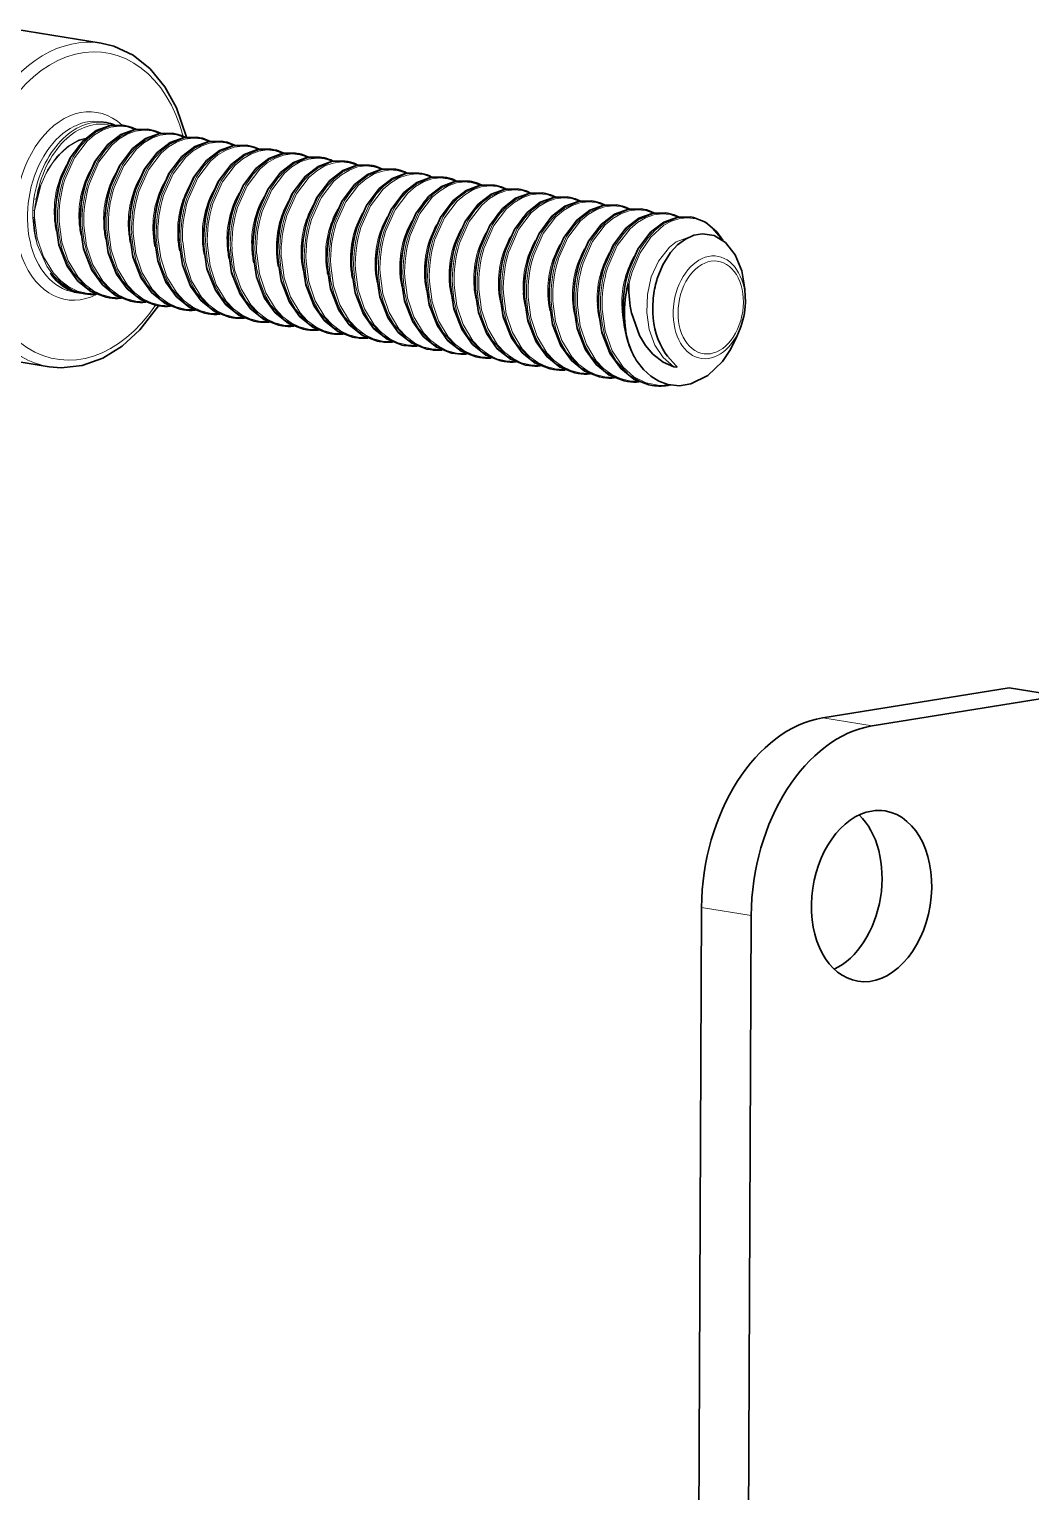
# Model space of a CAD drawing. Extents: x 386 to 1090, y 188 to 736.
# Drawn here: x 903.49 to 915.11, y 604.91 to 621.87 of the extents above; entities that cross this region are included whole.
import ezdxf

# ---------------------------------------------------------------- set-up
doc = ezdxf.new("R2010")
doc.units = 0

msp = doc.modelspace()

# ---------------------------------------------------------------- linework, layer by layer
at = {"color": 7, "lineweight": 35, "ltscale": 0.025376}
msp.add_line((904.329, 621.707), (903.327, 621.869), dxfattribs=at)
at = {"color": 7, "lineweight": 35, "ltscale": 0.00145}
for p, q in [((904.387, 620.787), (904.329, 620.796)), ((904.068, 618.812), (904.011, 618.821))]:
    msp.add_line(p, q, dxfattribs=at)
at = {"color": 7, "lineweight": 35, "ltscale": 0.000486911}
for p, q in [((904.598, 620.753), (904.578, 620.756)), ((905.457, 620.614), (905.437, 620.617)), ((905.743, 620.568), (905.724, 620.571)), ((906.029, 620.522), (906.01, 620.525)), ((906.602, 620.429), (906.583, 620.432)), ((906.888, 620.383), (906.869, 620.386)), ((907.747, 620.245), (907.728, 620.248)), ((908.033, 620.198), (908.014, 620.201)), ((908.892, 620.06), (908.873, 620.063)), ((909.465, 619.967), (909.446, 619.971)), ((910.324, 619.829), (910.304, 619.832)), ((910.61, 619.783), (910.591, 619.786)), ((904.709, 618.709), (904.689, 618.712)), ((905.281, 618.616), (905.262, 618.62)), ((906.14, 618.478), (906.121, 618.481)), ((906.426, 618.432), (906.407, 618.435)), ((907.285, 618.293), (907.266, 618.296)), ((907.572, 618.247), (907.552, 618.25)), ((908.431, 618.108), (908.411, 618.112)), ((908.717, 618.062), (908.698, 618.065)), ((909.576, 617.924), (909.557, 617.927)), ((910.148, 617.831), (910.129, 617.834)), ((910.721, 617.739), (910.702, 617.742))]:
    msp.add_line(p, q, dxfattribs=at)
at = {"color": 7, "lineweight": 35, "ltscale": 0.000410938}
for p, q in [((904.614, 620.75), (904.598, 620.753)), ((904.9, 620.703), (904.884, 620.706)), ((905.186, 620.657), (905.17, 620.66)), ((905.473, 620.611), (905.457, 620.614)), ((906.618, 620.426), (906.602, 620.429)), ((906.904, 620.38), (906.888, 620.383)), ((907.477, 620.288), (907.461, 620.291)), ((907.763, 620.242), (907.747, 620.245)), ((908.049, 620.195), (908.033, 620.198)), ((908.622, 620.103), (908.606, 620.106)), ((908.908, 620.057), (908.892, 620.06)), ((909.195, 620.011), (909.178, 620.014)), ((909.767, 619.918), (909.751, 619.921)), ((910.054, 619.872), (910.037, 619.875)), ((910.34, 619.826), (910.324, 619.829)), ((910.912, 619.734), (910.896, 619.737)), ((911.199, 619.688), (911.183, 619.69))]:
    msp.add_line(p, q, dxfattribs=at)
at = {"color": 7, "lineweight": 35, "ltscale": 0.000485405}
for p, q in [((904.884, 620.706), (904.865, 620.709)), ((907.461, 620.291), (907.441, 620.294)), ((908.606, 620.106), (908.587, 620.109)), ((909.751, 619.921), (909.732, 619.924)), ((910.037, 619.875), (910.018, 619.878)), ((910.896, 619.737), (910.877, 619.74)), ((904.422, 618.755), (904.403, 618.758)), ((905.568, 618.57), (905.548, 618.573)), ((906.713, 618.385), (906.694, 618.389)), ((908.144, 618.155), (908.125, 618.158)), ((909.289, 617.97), (909.27, 617.973)), ((910.435, 617.785), (910.415, 617.788))]:
    msp.add_line(p, q, dxfattribs=at)
at = {"color": 7, "lineweight": 35, "ltscale": 0.000485162}
for p, q in [((905.17, 620.66), (905.151, 620.663)), ((906.315, 620.475), (906.296, 620.479)), ((911.183, 619.69), (911.163, 619.693)), ((906.999, 618.339), (906.98, 618.342)), ((907.858, 618.201), (907.839, 618.204))]:
    msp.add_line(p, q, dxfattribs=at)
at = {"color": 7, "lineweight": 35, "ltscale": 0.000411212}
for p, q in [((905.759, 620.565), (905.743, 620.568)), ((906.332, 620.472), (906.315, 620.475))]:
    msp.add_line(p, q, dxfattribs=at)
at = {"color": 7, "lineweight": 35, "ltscale": 0.000409436}
for p, q in [((906.045, 620.519), (906.029, 620.522)), ((907.19, 620.334), (907.174, 620.337)), ((909.481, 619.965), (909.465, 619.967)), ((910.626, 619.78), (910.61, 619.783))]:
    msp.add_line(p, q, dxfattribs=at)
at = {"color": 7, "lineweight": 35, "ltscale": 0.000486669}
for p, q in [((907.174, 620.337), (907.155, 620.34)), ((908.32, 620.152), (908.3, 620.155)), ((909.178, 620.014), (909.159, 620.017)), ((904.136, 618.801), (904.117, 618.804)), ((904.995, 618.663), (904.976, 618.666)), ((905.854, 618.524), (905.835, 618.527)), ((909.003, 618.016), (908.984, 618.019)), ((909.862, 617.878), (909.843, 617.881))]:
    msp.add_line(p, q, dxfattribs=at)
at = {"color": 7, "lineweight": 35, "ltscale": 0.000409712}
msp.add_line((908.336, 620.149), (908.32, 620.152), dxfattribs=at)
at = {"color": 7, "lineweight": 13, "ltscale": 0.000705692}
msp.add_line((903.574, 619.898), (903.546, 619.903), dxfattribs=at)
at = {"color": 7, "lineweight": 13, "ltscale": 0.002024}
msp.add_line((903.536, 619.685), (903.534, 619.766), dxfattribs=at)
at = {"color": 7, "lineweight": 13, "ltscale": 0.000485424}
msp.add_line((903.554, 619.765), (903.534, 619.766), dxfattribs=at)
at = {"color": 7, "lineweight": 13, "ltscale": 0.000346378}
msp.add_line((903.549, 619.685), (903.536, 619.685), dxfattribs=at)
at = {"color": 7, "lineweight": 13, "ltscale": 0.002004}
msp.add_line((903.554, 619.765), (903.555, 619.685), dxfattribs=at)
at = {"color": 7, "lineweight": 35, "ltscale": 0.000499699}
msp.add_line((910.779, 618.979), (910.773, 618.96), dxfattribs=at)
at = {"color": 7, "lineweight": 35, "ltscale": 0.000577472}
msp.add_line((904.091, 618.809), (904.068, 618.812), dxfattribs=at)
at = {"color": 7, "lineweight": 35, "ltscale": 0.00229}
msp.add_line((911.799, 618.767), (911.794, 618.859), dxfattribs=at)
at = {"color": 7, "lineweight": 35, "ltscale": 0.000491193}
for p, q in [((904.384, 618.761), (904.403, 618.758)), ((909.251, 617.976), (909.27, 617.973))]:
    msp.add_line(p, q, dxfattribs=at)
at = {"color": 7, "lineweight": 35, "ltscale": 0.000489959}
for p, q in [((904.67, 618.715), (904.689, 618.712)), ((904.956, 618.669), (904.976, 618.666)), ((905.243, 618.623), (905.262, 618.62)), ((906.102, 618.484), (906.121, 618.481)), ((907.247, 618.3), (907.266, 618.296)), ((907.533, 618.254), (907.552, 618.25)), ((908.678, 618.069), (908.698, 618.065)), ((909.537, 617.93), (909.557, 617.927)), ((910.11, 617.838), (910.129, 617.834)), ((910.682, 617.746), (910.702, 617.742))]:
    msp.add_line(p, q, dxfattribs=at)
at = {"color": 7, "lineweight": 35, "ltscale": 0.000491461}
for p, q in [((905.529, 618.577), (905.548, 618.573)), ((906.674, 618.392), (906.694, 618.389)), ((906.961, 618.346), (906.98, 618.342)), ((908.106, 618.161), (908.125, 618.158)), ((908.965, 618.023), (908.984, 618.019)), ((910.396, 617.792), (910.415, 617.788))]:
    msp.add_line(p, q, dxfattribs=at)
at = {"color": 7, "lineweight": 35, "ltscale": 0.000490232}
for p, q in [((905.815, 618.531), (905.835, 618.527)), ((909.824, 617.884), (909.843, 617.881))]:
    msp.add_line(p, q, dxfattribs=at)
at = {"color": 7, "lineweight": 35, "ltscale": 0.000489691}
for p, q in [((906.388, 618.438), (906.407, 618.435)), ((908.392, 618.115), (908.411, 618.112))]:
    msp.add_line(p, q, dxfattribs=at)
at = {"color": 7, "lineweight": 35, "ltscale": 0.002495}
msp.add_line((911.74, 618.398), (911.702, 618.306), dxfattribs=at)
at = {"color": 7, "lineweight": 35, "ltscale": 0.025374}
msp.add_line((903.724, 617.956), (902.722, 618.117), dxfattribs=at)
at = {"color": 7, "lineweight": 35, "ltscale": 0.000491733}
msp.add_line((907.819, 618.207), (907.839, 618.204), dxfattribs=at)
at = {"color": 7, "lineweight": 35, "ltscale": 0.054817}
for p, q in [((914.862, 614.233), (912.698, 613.885)), ((915.439, 614.141), (913.274, 613.792))]:
    msp.add_line(p, q, dxfattribs=at)
at = {"color": 7, "lineweight": 35, "ltscale": 0.014592}
msp.add_line((914.862, 614.233), (915.439, 614.141), dxfattribs=at)
at = {"color": 7, "lineweight": 13, "ltscale": 0.014592}
for p, q in [((912.698, 613.885), (913.274, 613.792)), ((911.292, 611.687), (911.869, 611.594))]:
    msp.add_line(p, q, dxfattribs=at)
at = {"color": 7, "lineweight": 35}
for p, q in [((911.169, 583.065), (911.292, 611.687)), ((911.745, 582.972), (911.869, 611.594))]:
    msp.add_line(p, q, dxfattribs=at)
for points in [[(905.316, 620.619), (905.201, 620.957), (905.065, 621.203), (904.896, 621.409), (904.697, 621.567), (904.475, 621.672), (904.329, 621.707)], [(903.861, 620.132), (903.969, 620.38), (904.118, 620.577), (904.269, 620.694), (904.432, 620.754), (904.578, 620.756)], [(904.147, 620.086), (904.255, 620.334), (904.404, 620.531), (904.555, 620.648), (904.718, 620.708), (904.865, 620.709)], [(904.433, 620.04), (904.541, 620.287), (904.69, 620.485), (904.841, 620.602), (905.004, 620.662), (905.151, 620.663)], [(904.719, 619.994), (904.827, 620.241), (904.976, 620.439), (905.128, 620.555), (905.291, 620.615), (905.437, 620.617)], [(905.006, 619.947), (905.114, 620.195), (905.263, 620.392), (905.414, 620.509), (905.577, 620.569), (905.724, 620.571)], [(905.292, 619.901), (905.4, 620.149), (905.549, 620.346), (905.7, 620.463), (905.863, 620.523), (906.01, 620.525)], [(905.578, 619.855), (905.686, 620.103), (905.835, 620.3), (905.987, 620.417), (906.15, 620.477), (906.296, 620.479)], [(905.865, 619.809), (905.973, 620.057), (906.122, 620.254), (906.273, 620.371), (906.436, 620.431), (906.583, 620.432)], [(906.151, 619.763), (906.259, 620.01), (906.408, 620.208), (906.559, 620.324), (906.722, 620.385), (906.869, 620.386)], [(906.437, 619.716), (906.545, 619.964), (906.694, 620.162), (906.845, 620.278), (907.009, 620.338), (907.155, 620.34)], [(906.724, 619.67), (906.831, 619.918), (906.981, 620.115), (907.132, 620.232), (907.295, 620.292), (907.441, 620.294)], [(907.01, 619.624), (907.118, 619.872), (907.267, 620.069), (907.418, 620.186), (907.581, 620.246), (907.728, 620.248)], [(907.296, 619.578), (907.404, 619.826), (907.553, 620.023), (907.704, 620.14), (907.867, 620.2), (908.014, 620.201)], [(907.582, 619.532), (907.69, 619.779), (907.839, 619.977), (907.991, 620.094), (908.154, 620.154), (908.3, 620.155)], [(907.869, 619.486), (907.977, 619.733), (908.126, 619.931), (908.277, 620.047), (908.44, 620.107), (908.587, 620.109)], [(908.155, 619.439), (908.263, 619.687), (908.412, 619.885), (908.563, 620.001), (908.726, 620.061), (908.873, 620.063)], [(908.441, 619.393), (908.549, 619.641), (908.698, 619.838), (908.85, 619.955), (909.013, 620.015), (909.159, 620.017)], [(908.728, 619.347), (908.836, 619.595), (908.985, 619.792), (909.136, 619.909), (909.299, 619.969), (909.446, 619.971)], [(909.014, 619.301), (909.122, 619.549), (909.271, 619.746), (909.422, 619.863), (909.585, 619.923), (909.732, 619.924)], [(909.3, 619.255), (909.408, 619.502), (909.557, 619.7), (909.708, 619.817), (909.872, 619.877), (910.018, 619.878)], [(909.587, 619.208), (909.695, 619.456), (909.844, 619.654), (909.995, 619.77), (910.158, 619.83), (910.304, 619.832)], [(903.797, 619.645), (903.837, 619.368), (903.934, 619.121), (904.056, 618.95), (904.209, 618.828), (904.384, 618.761)], [(909.873, 619.162), (909.981, 619.41), (910.13, 619.607), (910.281, 619.724), (910.444, 619.784), (910.591, 619.786)], [(910.159, 619.116), (910.267, 619.364), (910.416, 619.561), (910.567, 619.678), (910.73, 619.738), (910.877, 619.74)], [(910.445, 619.07), (910.553, 619.318), (910.702, 619.515), (910.854, 619.632), (911.017, 619.692), (911.163, 619.693)], [(911.199, 619.688), (911.338, 619.633), (911.47, 619.519), (911.539, 619.423)], [(904.083, 619.599), (904.124, 619.322), (904.22, 619.075), (904.343, 618.904), (904.495, 618.782), (904.67, 618.715)], [(904.369, 619.553), (904.41, 619.275), (904.507, 619.029), (904.629, 618.858), (904.782, 618.735), (904.956, 618.669)], [(904.655, 619.507), (904.696, 619.229), (904.793, 618.983), (904.915, 618.812), (905.068, 618.689), (905.243, 618.623)], [(904.942, 619.461), (904.983, 619.183), (905.079, 618.937), (905.202, 618.766), (905.354, 618.643), (905.529, 618.577)], [(911.794, 618.859), (911.76, 619.066), (911.683, 619.255), (911.572, 619.395), (911.439, 619.476), (911.305, 619.498), (911.203, 619.481), (911.106, 619.437), (911.013, 619.368), (910.931, 619.279), (910.843, 619.139), (910.779, 618.979)], [(905.228, 619.414), (905.269, 619.137), (905.365, 618.891), (905.488, 618.72), (905.641, 618.597), (905.815, 618.531)], [(905.514, 619.368), (905.555, 619.091), (905.652, 618.844), (905.774, 618.673), (905.927, 618.551), (906.102, 618.484)], [(905.801, 619.322), (905.841, 619.044), (905.938, 618.798), (906.06, 618.627), (906.213, 618.505), (906.388, 618.438)], [(906.087, 619.276), (906.128, 618.998), (906.224, 618.752), (906.347, 618.581), (906.499, 618.458), (906.674, 618.392)], [(906.373, 619.23), (906.414, 618.952), (906.511, 618.706), (906.633, 618.535), (906.786, 618.412), (906.961, 618.346)], [(906.66, 619.184), (906.7, 618.906), (906.797, 618.66), (906.919, 618.489), (907.072, 618.366), (907.247, 618.3)], [(906.946, 619.137), (906.987, 618.86), (907.083, 618.613), (907.206, 618.443), (907.358, 618.32), (907.533, 618.254)], [(907.232, 619.091), (907.273, 618.814), (907.37, 618.567), (907.492, 618.396), (907.645, 618.274), (907.819, 618.207)], [(907.518, 619.045), (907.559, 618.767), (907.656, 618.521), (907.778, 618.35), (907.931, 618.228), (908.106, 618.161)], [(907.805, 618.999), (907.846, 618.721), (907.942, 618.475), (908.065, 618.304), (908.217, 618.181), (908.392, 618.115)], [(908.091, 618.953), (908.132, 618.675), (908.228, 618.429), (908.351, 618.258), (908.504, 618.135), (908.678, 618.069)], [(908.377, 618.906), (908.418, 618.629), (908.515, 618.383), (908.637, 618.212), (908.79, 618.089), (908.965, 618.023)], [(908.664, 618.86), (908.705, 618.583), (908.801, 618.336), (908.923, 618.165), (909.076, 618.043), (909.251, 617.976)], [(908.95, 618.814), (908.991, 618.536), (909.087, 618.29), (909.21, 618.119), (909.362, 617.997), (909.537, 617.93)], [(910.449, 618.898), (910.448, 618.913), (910.446, 618.914), (910.438, 618.898), (910.414, 618.788)], [(904.993, 618.663), (904.777, 618.382), (904.57, 618.194), (904.346, 618.056), (904.108, 617.971), (903.865, 617.944), (903.724, 617.956)], [(909.236, 618.768), (909.277, 618.49), (909.374, 618.244), (909.496, 618.073), (909.649, 617.95), (909.824, 617.884)], [(909.523, 618.722), (909.563, 618.444), (909.66, 618.198), (909.782, 618.027), (909.935, 617.904), (910.11, 617.838)], [(909.809, 618.676), (909.85, 618.398), (909.946, 618.152), (910.069, 617.981), (910.221, 617.858), (910.396, 617.792)], [(910.095, 618.629), (910.136, 618.352), (910.233, 618.105), (910.355, 617.935), (910.508, 617.812), (910.682, 617.746)], [(910.481, 618.579), (910.574, 618.318), (910.644, 618.202), (910.729, 618.103), (910.847, 618.01), (910.973, 617.954)], [(910.546, 618.017), (910.619, 617.924), (910.703, 617.846), (910.798, 617.787), (910.9, 617.75), (911.035, 617.735), (911.169, 617.757), (911.364, 617.853), (911.536, 618.017), (911.63, 618.155), (911.702, 618.306)], [(910.973, 617.954), (911.005, 617.95), (911.007, 617.956), (911.006, 617.958), (910.994, 617.972), (910.896, 618.077), (910.87, 618.112)]]:
    msp.add_lwpolyline(points, dxfattribs=at)
at = {"color": 7, "lineweight": 13}
for points in [[(904.578, 620.756), (904.41, 620.749), (904.245, 620.677), (904.152, 620.605), (904.068, 620.516), (903.982, 620.393), (903.867, 620.133)], [(904.598, 620.753), (904.429, 620.745), (904.264, 620.674), (904.171, 620.602), (904.087, 620.513), (904.001, 620.39), (903.887, 620.13)], [(904.717, 620.708), (904.629, 620.737), (904.538, 620.746), (904.44, 620.733), (904.344, 620.699), (904.251, 620.644), (904.164, 620.57), (904.016, 620.377), (903.905, 620.126)], [(904.865, 620.709), (904.696, 620.702), (904.531, 620.631), (904.439, 620.559), (904.354, 620.47), (904.268, 620.346), (904.154, 620.087)], [(904.884, 620.706), (904.715, 620.699), (904.55, 620.627), (904.458, 620.556), (904.374, 620.467), (904.288, 620.343), (904.173, 620.084)], [(905.003, 620.661), (904.915, 620.691), (904.824, 620.7), (904.727, 620.687), (904.63, 620.653), (904.537, 620.598), (904.45, 620.524), (904.302, 620.331), (904.192, 620.079)], [(905.151, 620.663), (904.982, 620.656), (904.817, 620.584), (904.725, 620.513), (904.641, 620.424), (904.555, 620.3), (904.44, 620.041)], [(905.17, 620.66), (905.001, 620.653), (904.837, 620.581), (904.744, 620.51), (904.66, 620.421), (904.574, 620.297), (904.459, 620.038)], [(905.289, 620.615), (905.202, 620.644), (905.11, 620.653), (905.013, 620.641), (904.917, 620.607), (904.824, 620.552), (904.737, 620.478), (904.589, 620.285), (904.478, 620.033)], [(904.143, 620.601), (904.046, 620.568), (903.952, 620.513), (903.854, 620.428), (903.766, 620.323), (903.69, 620.199), (903.629, 620.063), (903.554, 619.765)], [(904.15, 620.608), (904.072, 620.585), (903.939, 620.509), (903.814, 620.391), (903.704, 620.235), (903.618, 620.046), (903.574, 619.898)], [(905.437, 620.617), (905.268, 620.61), (905.104, 620.538), (905.011, 620.467), (904.927, 620.377), (904.841, 620.254), (904.726, 619.995)], [(905.457, 620.614), (905.288, 620.607), (905.123, 620.535), (905.03, 620.464), (904.946, 620.374), (904.86, 620.251), (904.745, 619.992)], [(905.575, 620.569), (905.488, 620.598), (905.396, 620.607), (905.299, 620.595), (905.203, 620.561), (905.11, 620.505), (905.023, 620.432), (904.875, 620.239), (904.764, 619.987)], [(905.724, 620.571), (905.555, 620.564), (905.39, 620.492), (905.297, 620.421), (905.213, 620.331), (905.127, 620.208), (905.013, 619.949)], [(905.743, 620.568), (905.574, 620.561), (905.409, 620.489), (905.317, 620.417), (905.232, 620.328), (905.147, 620.205), (905.032, 619.946)], [(905.862, 620.523), (905.774, 620.552), (905.683, 620.561), (905.585, 620.549), (905.489, 620.514), (905.396, 620.459), (905.309, 620.385), (905.161, 620.192), (905.051, 619.941)], [(906.01, 620.525), (905.841, 620.518), (905.676, 620.446), (905.584, 620.374), (905.5, 620.285), (905.414, 620.162), (905.299, 619.903)], [(906.029, 620.522), (905.86, 620.515), (905.695, 620.443), (905.603, 620.371), (905.519, 620.282), (905.433, 620.159), (905.318, 619.899)], [(906.148, 620.477), (906.06, 620.506), (905.969, 620.515), (905.872, 620.502), (905.776, 620.468), (905.682, 620.413), (905.596, 620.339), (905.448, 620.146), (905.337, 619.895)], [(906.296, 620.479), (906.127, 620.471), (905.963, 620.4), (905.87, 620.328), (905.786, 620.239), (905.7, 620.116), (905.585, 619.856)], [(906.315, 620.475), (906.147, 620.468), (905.982, 620.397), (905.889, 620.325), (905.805, 620.236), (905.719, 620.112), (905.604, 619.853)], [(906.434, 620.43), (906.347, 620.46), (906.255, 620.469), (906.158, 620.456), (906.062, 620.422), (905.969, 620.367), (905.882, 620.293), (905.734, 620.1), (905.623, 619.849)], [(906.583, 620.432), (906.414, 620.425), (906.249, 620.354), (906.156, 620.282), (906.072, 620.193), (905.986, 620.069), (905.872, 619.81)], [(906.602, 620.429), (906.433, 620.422), (906.268, 620.35), (906.176, 620.279), (906.091, 620.19), (906.005, 620.066), (905.891, 619.807)], [(906.721, 620.384), (906.633, 620.414), (906.542, 620.423), (906.444, 620.41), (906.348, 620.376), (906.255, 620.321), (906.168, 620.247), (906.02, 620.054), (905.91, 619.802)], [(906.869, 620.386), (906.7, 620.379), (906.535, 620.307), (906.443, 620.236), (906.358, 620.147), (906.273, 620.023), (906.158, 619.764)], [(906.888, 620.383), (906.719, 620.376), (906.554, 620.304), (906.462, 620.233), (906.378, 620.143), (906.292, 620.02), (906.177, 619.761)], [(907.007, 620.338), (906.919, 620.367), (906.828, 620.376), (906.731, 620.364), (906.635, 620.33), (906.541, 620.274), (906.454, 620.201), (906.307, 620.008), (906.196, 619.756)], [(907.155, 620.34), (906.986, 620.333), (906.821, 620.261), (906.729, 620.19), (906.645, 620.1), (906.559, 619.977), (906.444, 619.718)], [(907.174, 620.337), (907.005, 620.33), (906.841, 620.258), (906.748, 620.187), (906.664, 620.097), (906.578, 619.974), (906.463, 619.715)], [(907.293, 620.292), (907.206, 620.321), (907.114, 620.33), (907.017, 620.318), (906.921, 620.284), (906.828, 620.228), (906.741, 620.154), (906.593, 619.961), (906.482, 619.71)], [(907.441, 620.294), (907.273, 620.287), (907.108, 620.215), (907.015, 620.143), (906.931, 620.054), (906.845, 619.931), (906.73, 619.672)], [(907.461, 620.291), (907.292, 620.284), (907.127, 620.212), (907.034, 620.14), (906.95, 620.051), (906.864, 619.928), (906.75, 619.669)], [(907.58, 620.246), (907.492, 620.275), (907.401, 620.284), (907.303, 620.272), (907.207, 620.237), (907.114, 620.182), (907.027, 620.108), (906.879, 619.915), (906.768, 619.664)], [(907.728, 620.248), (907.559, 620.241), (907.394, 620.169), (907.302, 620.097), (907.217, 620.008), (907.131, 619.885), (907.017, 619.625)], [(907.747, 620.245), (907.578, 620.238), (907.413, 620.166), (907.321, 620.094), (907.237, 620.005), (907.151, 619.882), (907.036, 619.622)], [(907.866, 620.2), (907.778, 620.229), (907.687, 620.238), (907.59, 620.225), (907.494, 620.191), (907.4, 620.136), (907.313, 620.062), (907.165, 619.869), (907.055, 619.618)], [(908.014, 620.201), (907.845, 620.194), (907.68, 620.123), (907.588, 620.051), (907.504, 619.962), (907.418, 619.839), (907.303, 619.579)], [(908.033, 620.198), (907.864, 620.191), (907.7, 620.12), (907.607, 620.048), (907.523, 619.959), (907.437, 619.835), (907.322, 619.576)], [(908.152, 620.153), (908.065, 620.183), (907.973, 620.192), (907.876, 620.179), (907.78, 620.145), (907.687, 620.09), (907.6, 620.016), (907.452, 619.823), (907.341, 619.572)], [(908.3, 620.155), (908.131, 620.148), (907.967, 620.076), (907.874, 620.005), (907.79, 619.916), (907.704, 619.792), (907.589, 619.533)], [(908.32, 620.152), (908.151, 620.145), (907.986, 620.073), (907.893, 620.002), (907.809, 619.913), (907.723, 619.789), (907.609, 619.53)], [(908.438, 620.107), (908.351, 620.136), (908.26, 620.146), (908.162, 620.133), (908.066, 620.099), (907.973, 620.044), (907.886, 619.97), (907.738, 619.777), (907.627, 619.525)], [(908.587, 620.109), (908.418, 620.102), (908.253, 620.03), (908.16, 619.959), (908.076, 619.87), (907.99, 619.746), (907.876, 619.487)], [(908.606, 620.106), (908.437, 620.099), (908.272, 620.027), (908.18, 619.956), (908.095, 619.866), (908.01, 619.743), (907.895, 619.484)], [(908.725, 620.061), (908.637, 620.09), (908.546, 620.099), (908.448, 620.087), (908.352, 620.053), (908.259, 619.997), (908.172, 619.924), (908.024, 619.731), (907.914, 619.479)], [(908.873, 620.063), (908.704, 620.056), (908.539, 619.984), (908.447, 619.913), (908.363, 619.823), (908.277, 619.7), (908.162, 619.441)], [(908.892, 620.06), (908.723, 620.053), (908.558, 619.981), (908.466, 619.91), (908.382, 619.82), (908.296, 619.697), (908.181, 619.438)], [(909.011, 620.015), (908.924, 620.044), (908.832, 620.053), (908.735, 620.041), (908.639, 620.006), (908.545, 619.951), (908.459, 619.877), (908.311, 619.684), (908.2, 619.433)], [(909.159, 620.017), (908.99, 620.01), (908.826, 619.938), (908.733, 619.866), (908.649, 619.777), (908.563, 619.654), (908.448, 619.395)], [(909.178, 620.014), (909.01, 620.007), (908.845, 619.935), (908.752, 619.863), (908.668, 619.774), (908.582, 619.651), (908.467, 619.391)], [(909.297, 619.969), (909.21, 619.998), (909.118, 620.007), (909.021, 619.995), (908.925, 619.96), (908.832, 619.905), (908.745, 619.831), (908.597, 619.638), (908.486, 619.387)], [(909.446, 619.971), (909.277, 619.964), (909.112, 619.892), (909.019, 619.82), (908.935, 619.731), (908.849, 619.608), (908.734, 619.348)], [(909.465, 619.967), (909.296, 619.96), (909.131, 619.889), (909.039, 619.817), (908.954, 619.728), (908.868, 619.604), (908.754, 619.345)], [(909.584, 619.922), (909.496, 619.952), (909.405, 619.961), (909.307, 619.948), (909.211, 619.914), (909.118, 619.859), (909.031, 619.785), (908.883, 619.592), (908.773, 619.341)], [(909.732, 619.924), (909.563, 619.917), (909.398, 619.846), (909.306, 619.774), (909.221, 619.685), (909.136, 619.561), (909.021, 619.302)], [(909.751, 619.921), (909.582, 619.914), (909.417, 619.842), (909.325, 619.771), (909.241, 619.682), (909.155, 619.558), (909.04, 619.299)], [(909.87, 619.876), (909.782, 619.906), (909.691, 619.915), (909.594, 619.902), (909.498, 619.868), (909.404, 619.813), (909.317, 619.739), (909.17, 619.546), (909.059, 619.294)], [(910.018, 619.878), (909.849, 619.871), (909.684, 619.799), (909.592, 619.728), (909.508, 619.639), (909.422, 619.515), (909.307, 619.256)], [(910.037, 619.875), (909.869, 619.868), (909.704, 619.796), (909.611, 619.725), (909.527, 619.635), (909.441, 619.512), (909.326, 619.253)], [(910.156, 619.83), (910.069, 619.859), (909.977, 619.868), (909.88, 619.856), (909.784, 619.822), (909.691, 619.766), (909.604, 619.693), (909.456, 619.5), (909.345, 619.248)], [(910.304, 619.832), (910.136, 619.825), (909.971, 619.753), (909.878, 619.682), (909.794, 619.592), (909.708, 619.469), (909.593, 619.21)], [(910.324, 619.829), (910.155, 619.822), (909.99, 619.75), (909.897, 619.679), (909.813, 619.589), (909.727, 619.466), (909.613, 619.207)], [(910.443, 619.784), (910.355, 619.813), (910.264, 619.822), (910.166, 619.81), (910.07, 619.776), (909.977, 619.72), (909.89, 619.646), (909.742, 619.453), (909.631, 619.202)], [(903.555, 619.685), (903.586, 619.448), (903.659, 619.229), (903.773, 619.042), (903.858, 618.952), (903.954, 618.881), (904.052, 618.834), (904.156, 618.808), (904.258, 618.803)], [(903.803, 619.644), (903.837, 619.391), (903.919, 619.159), (904.046, 618.965), (904.202, 618.833), (904.384, 618.761)], [(903.822, 619.639), (903.839, 619.473), (903.876, 619.313), (903.931, 619.17), (904.005, 619.04), (904.152, 618.878), (904.332, 618.778), (904.422, 618.755)], [(903.841, 619.639), (903.872, 619.402), (903.946, 619.183), (904.06, 618.995), (904.144, 618.906), (904.24, 618.835), (904.338, 618.788), (904.442, 618.762), (904.544, 618.756)], [(910.591, 619.786), (910.422, 619.779), (910.257, 619.707), (910.165, 619.636), (910.08, 619.546), (909.994, 619.423), (909.88, 619.164)], [(910.61, 619.783), (910.441, 619.776), (910.276, 619.704), (910.184, 619.632), (910.1, 619.543), (910.014, 619.42), (909.899, 619.161)], [(910.729, 619.738), (910.641, 619.767), (910.55, 619.776), (910.453, 619.764), (910.357, 619.729), (910.263, 619.674), (910.176, 619.6), (910.028, 619.407), (909.918, 619.156)], [(910.877, 619.74), (910.708, 619.733), (910.543, 619.661), (910.451, 619.589), (910.367, 619.5), (910.281, 619.377), (910.166, 619.118)], [(910.896, 619.737), (910.727, 619.73), (910.563, 619.658), (910.47, 619.586), (910.386, 619.497), (910.3, 619.374), (910.185, 619.114)], [(911.015, 619.692), (910.928, 619.721), (910.836, 619.73), (910.739, 619.717), (910.643, 619.683), (910.55, 619.628), (910.463, 619.554), (910.315, 619.361), (910.204, 619.11)], [(911.163, 619.693), (910.995, 619.686), (910.83, 619.615), (910.737, 619.543), (910.653, 619.454), (910.567, 619.331), (910.452, 619.071)], [(911.183, 619.69), (911.014, 619.683), (910.849, 619.612), (910.756, 619.54), (910.672, 619.451), (910.586, 619.327), (910.471, 619.068)], [(911.535, 619.425), (911.398, 619.585), (911.316, 619.639), (911.226, 619.672), (911.133, 619.684), (911.039, 619.674), (910.946, 619.645), (910.856, 619.596), (910.704, 619.46), (910.58, 619.278), (910.49, 619.064)], [(904.089, 619.598), (904.123, 619.345), (904.205, 619.113), (904.332, 618.919), (904.488, 618.787), (904.67, 618.715)], [(904.108, 619.592), (904.125, 619.427), (904.163, 619.267), (904.218, 619.123), (904.291, 618.994), (904.438, 618.832), (904.619, 618.731), (904.709, 618.709)], [(904.128, 619.593), (904.159, 619.356), (904.232, 619.137), (904.346, 618.949), (904.43, 618.86), (904.526, 618.789), (904.625, 618.742), (904.729, 618.716), (904.83, 618.71)], [(904.375, 619.552), (904.409, 619.299), (904.491, 619.067), (904.619, 618.873), (904.775, 618.74), (904.956, 618.669)], [(904.394, 619.546), (904.412, 619.38), (904.449, 619.221), (904.504, 619.077), (904.577, 618.948), (904.724, 618.786), (904.905, 618.685), (904.995, 618.663)], [(904.414, 619.547), (904.445, 619.31), (904.518, 619.091), (904.632, 618.903), (904.717, 618.813), (904.812, 618.743), (904.911, 618.696), (905.015, 618.669), (905.117, 618.664)], [(904.661, 619.505), (904.696, 619.253), (904.777, 619.021), (904.905, 618.826), (905.061, 618.694), (905.243, 618.623)], [(904.681, 619.5), (904.698, 619.334), (904.735, 619.175), (904.79, 619.031), (904.864, 618.902), (905.011, 618.74), (905.191, 618.639), (905.281, 618.616)], [(904.7, 619.5), (904.731, 619.264), (904.804, 619.044), (904.918, 618.857), (905.003, 618.767), (905.099, 618.697), (905.197, 618.65), (905.301, 618.623), (905.403, 618.618)], [(904.948, 619.459), (904.982, 619.207), (905.064, 618.975), (905.191, 618.78), (905.347, 618.648), (905.529, 618.577)], [(910.656, 618.586), (910.664, 618.795), (910.71, 618.997), (910.792, 619.18), (910.921, 619.344), (910.999, 619.404), (911.155, 619.462)], [(903.586, 619.372), (903.696, 619.121), (903.773, 619.015), (903.863, 618.927), (903.993, 618.845), (904.136, 618.801)], [(904.967, 619.454), (904.984, 619.288), (905.021, 619.129), (905.077, 618.985), (905.15, 618.856), (905.297, 618.694), (905.477, 618.593), (905.568, 618.57)], [(904.986, 619.454), (905.018, 619.217), (905.091, 618.998), (905.205, 618.811), (905.289, 618.721), (905.385, 618.651), (905.483, 618.604), (905.588, 618.577), (905.689, 618.572)], [(905.234, 619.413), (905.268, 619.161), (905.35, 618.928), (905.478, 618.734), (905.633, 618.602), (905.815, 618.531)], [(905.253, 619.408), (905.271, 619.242), (905.308, 619.082), (905.363, 618.939), (905.436, 618.809), (905.583, 618.648), (905.764, 618.547), (905.854, 618.524)], [(905.273, 619.408), (905.304, 619.171), (905.377, 618.952), (905.491, 618.764), (905.576, 618.675), (905.671, 618.604), (905.77, 618.557), (905.874, 618.531), (905.975, 618.526)], [(905.52, 619.367), (905.555, 619.114), (905.636, 618.882), (905.764, 618.688), (905.92, 618.556), (906.102, 618.484)], [(905.54, 619.362), (905.557, 619.196), (905.594, 619.036), (905.649, 618.893), (905.723, 618.763), (905.87, 618.601), (906.05, 618.5), (906.14, 618.478)], [(905.559, 619.362), (905.59, 619.125), (905.663, 618.906), (905.777, 618.718), (905.862, 618.629), (905.958, 618.558), (906.056, 618.511), (906.16, 618.485), (906.262, 618.479)], [(905.807, 619.321), (905.841, 619.068), (905.923, 618.836), (906.05, 618.642), (906.206, 618.51), (906.388, 618.438)], [(905.826, 619.315), (905.843, 619.149), (905.88, 618.99), (905.935, 618.846), (906.009, 618.717), (906.156, 618.555), (906.336, 618.454), (906.426, 618.432)], [(905.845, 619.316), (905.876, 619.079), (905.95, 618.86), (906.064, 618.672), (906.148, 618.583), (906.244, 618.512), (906.342, 618.465), (906.447, 618.439), (906.548, 618.433)], [(906.093, 619.275), (906.127, 619.022), (906.209, 618.79), (906.337, 618.596), (906.492, 618.463), (906.674, 618.392)], [(906.112, 619.269), (906.129, 619.103), (906.167, 618.944), (906.222, 618.8), (906.295, 618.671), (906.442, 618.509), (906.623, 618.408), (906.713, 618.385)], [(906.132, 619.269), (906.163, 619.033), (906.236, 618.813), (906.35, 618.626), (906.435, 618.536), (906.53, 618.466), (906.629, 618.419), (906.733, 618.392), (906.834, 618.387)], [(906.379, 619.228), (906.413, 618.976), (906.495, 618.744), (906.623, 618.549), (906.779, 618.417), (906.961, 618.346)], [(906.399, 619.223), (906.416, 619.057), (906.453, 618.898), (906.508, 618.754), (906.581, 618.625), (906.729, 618.463), (906.909, 618.362), (906.999, 618.339)], [(906.418, 619.223), (906.449, 618.987), (906.522, 618.767), (906.636, 618.58), (906.721, 618.49), (906.817, 618.42), (906.915, 618.373), (907.019, 618.346), (907.121, 618.341)], [(906.666, 619.182), (906.7, 618.93), (906.782, 618.698), (906.909, 618.503), (907.065, 618.371), (907.247, 618.3)], [(906.685, 619.177), (906.702, 619.011), (906.739, 618.851), (906.794, 618.708), (906.868, 618.578), (907.015, 618.417), (907.195, 618.316), (907.285, 618.293)], [(906.704, 619.177), (906.735, 618.94), (906.809, 618.721), (906.923, 618.534), (907.007, 618.444), (907.103, 618.373), (907.201, 618.327), (907.305, 618.3), (907.407, 618.295)], [(906.952, 619.136), (906.986, 618.883), (907.068, 618.651), (907.195, 618.457), (907.351, 618.325), (907.533, 618.254)], [(906.971, 619.131), (906.988, 618.965), (907.026, 618.805), (907.081, 618.662), (907.154, 618.532), (907.301, 618.371), (907.482, 618.27), (907.572, 618.247)], [(906.991, 619.131), (907.022, 618.894), (907.095, 618.675), (907.209, 618.487), (907.293, 618.398), (907.389, 618.327), (907.488, 618.28), (907.592, 618.254), (907.693, 618.248)], [(907.238, 619.09), (907.272, 618.837), (907.354, 618.605), (907.482, 618.411), (907.638, 618.279), (907.819, 618.207)], [(907.258, 619.084), (907.275, 618.919), (907.312, 618.759), (907.367, 618.615), (907.44, 618.486), (907.588, 618.324), (907.768, 618.223), (907.858, 618.201)], [(907.277, 619.085), (907.308, 618.848), (907.381, 618.629), (907.495, 618.441), (907.58, 618.352), (907.676, 618.281), (907.774, 618.234), (907.878, 618.208), (907.98, 618.202)], [(907.525, 619.044), (907.559, 618.791), (907.64, 618.559), (907.768, 618.365), (907.924, 618.233), (908.106, 618.161)], [(907.544, 619.038), (907.561, 618.872), (907.598, 618.713), (907.653, 618.569), (907.727, 618.44), (907.874, 618.278), (908.054, 618.177), (908.144, 618.155)], [(907.563, 619.039), (907.594, 618.802), (907.667, 618.583), (907.781, 618.395), (907.866, 618.305), (907.962, 618.235), (908.06, 618.188), (908.164, 618.162), (908.266, 618.156)], [(907.811, 618.997), (907.845, 618.745), (907.927, 618.513), (908.054, 618.318), (908.21, 618.186), (908.392, 618.115)], [(907.83, 618.992), (907.847, 618.826), (907.885, 618.667), (907.94, 618.523), (908.013, 618.394), (908.16, 618.232), (908.341, 618.131), (908.431, 618.108)], [(907.849, 618.992), (907.881, 618.756), (907.954, 618.536), (908.068, 618.349), (908.152, 618.259), (908.248, 618.189), (908.346, 618.142), (908.451, 618.115), (908.552, 618.11)], [(908.097, 618.951), (908.131, 618.699), (908.213, 618.467), (908.341, 618.272), (908.496, 618.14), (908.678, 618.069)], [(908.116, 618.946), (908.134, 618.78), (908.171, 618.621), (908.226, 618.477), (908.299, 618.348), (908.446, 618.186), (908.627, 618.085), (908.717, 618.062)], [(908.136, 618.946), (908.167, 618.709), (908.24, 618.49), (908.354, 618.303), (908.439, 618.213), (908.534, 618.143), (908.633, 618.096), (908.737, 618.069), (908.839, 618.064)], [(908.383, 618.905), (908.418, 618.653), (908.499, 618.421), (908.627, 618.226), (908.783, 618.094), (908.965, 618.023)], [(908.403, 618.9), (908.42, 618.734), (908.457, 618.574), (908.512, 618.431), (908.586, 618.301), (908.733, 618.14), (908.913, 618.039), (909.003, 618.016)], [(908.422, 618.9), (908.453, 618.663), (908.526, 618.444), (908.64, 618.256), (908.725, 618.167), (908.821, 618.096), (908.919, 618.049), (909.023, 618.023), (909.125, 618.018)], [(908.67, 618.859), (908.704, 618.606), (908.786, 618.374), (908.913, 618.18), (909.069, 618.048), (909.251, 617.976)], [(908.689, 618.854), (908.706, 618.688), (908.743, 618.528), (908.799, 618.385), (908.872, 618.255), (909.019, 618.093), (909.199, 617.992), (909.289, 617.97)], [(908.708, 618.854), (908.74, 618.617), (908.813, 618.398), (908.927, 618.21), (909.011, 618.121), (909.107, 618.05), (909.205, 618.003), (909.31, 617.977), (909.411, 617.971)], [(908.956, 618.813), (908.99, 618.56), (909.072, 618.328), (909.2, 618.134), (909.355, 618.002), (909.537, 617.93)], [(908.975, 618.807), (908.992, 618.642), (909.03, 618.482), (909.085, 618.338), (909.158, 618.209), (909.305, 618.047), (909.486, 617.946), (909.576, 617.924)], [(908.995, 618.808), (909.026, 618.571), (909.099, 618.352), (909.213, 618.164), (909.298, 618.075), (909.393, 618.004), (909.492, 617.957), (909.596, 617.931), (909.697, 617.925)], [(909.242, 618.767), (909.276, 618.514), (909.358, 618.282), (909.486, 618.088), (909.642, 617.955), (909.824, 617.884)], [(909.262, 618.761), (909.279, 618.595), (909.316, 618.436), (909.371, 618.292), (909.444, 618.163), (909.592, 618.001), (909.772, 617.9), (909.862, 617.878)], [(909.281, 618.761), (909.312, 618.525), (909.385, 618.305), (909.499, 618.118), (909.584, 618.028), (909.68, 617.958), (909.778, 617.911), (909.882, 617.884), (909.984, 617.879)], [(909.529, 618.72), (909.563, 618.468), (909.645, 618.236), (909.772, 618.041), (909.928, 617.909), (910.11, 617.838)], [(909.548, 618.715), (909.565, 618.549), (909.602, 618.39), (909.657, 618.246), (909.731, 618.117), (909.878, 617.955), (910.058, 617.854), (910.148, 617.831)], [(909.567, 618.715), (909.598, 618.479), (909.672, 618.259), (909.786, 618.072), (909.87, 617.982), (909.966, 617.912), (910.064, 617.865), (910.169, 617.838), (910.27, 617.833)], [(909.815, 618.674), (909.849, 618.422), (909.931, 618.19), (910.058, 617.995), (910.214, 617.863), (910.396, 617.792)], [(909.834, 618.669), (909.851, 618.503), (909.889, 618.344), (909.944, 618.2), (910.017, 618.071), (910.164, 617.909), (910.345, 617.808), (910.435, 617.785)], [(909.854, 618.669), (909.885, 618.432), (909.958, 618.213), (910.072, 618.026), (910.156, 617.936), (910.252, 617.865), (910.351, 617.819), (910.455, 617.792), (910.556, 617.787)], [(910.101, 618.628), (910.135, 618.375), (910.217, 618.143), (910.345, 617.949), (910.501, 617.817), (910.682, 617.746)], [(910.121, 618.623), (910.138, 618.457), (910.175, 618.297), (910.23, 618.154), (910.303, 618.024), (910.451, 617.863), (910.631, 617.762), (910.721, 617.739)], [(910.14, 618.623), (910.174, 618.372), (910.256, 618.142), (910.383, 617.95), (910.507, 617.84), (910.649, 617.768), (910.803, 617.74), (910.911, 617.747)], [(910.973, 617.954), (910.848, 618.062), (910.752, 618.207), (910.685, 618.389), (910.656, 618.586)]]:
    msp.add_lwpolyline(points, dxfattribs=at)
at = {"color": 7, "lineweight": 35}
for centre, radius, start, end in [((904.307, 620.3), 0.493, 69.013, 80.7696), ((904.529, 620.327), 0.431, 62.4552, 78.5832), ((904.815, 620.281), 0.431, 62.4552, 78.5832), ((905.101, 620.235), 0.431, 62.4552, 78.5832), ((905.387, 620.189), 0.431, 62.4552, 78.5832), ((905.674, 620.143), 0.431, 62.4552, 78.5832), ((905.96, 620.096), 0.431, 62.4552, 78.5832), ((906.246, 620.05), 0.431, 62.4552, 78.5832), ((906.533, 620.004), 0.431, 62.4552, 78.5832), ((906.819, 619.958), 0.431, 62.4552, 78.5832), ((907.105, 619.912), 0.431, 62.4552, 78.5832), ((907.392, 619.865), 0.431, 62.4552, 78.5832), ((907.678, 619.819), 0.431, 62.4552, 78.5832), ((907.964, 619.773), 0.431, 62.4552, 78.5832), ((908.25, 619.727), 0.431, 62.4552, 78.5832), ((905.23, 619.705), 1.434, 162.6672, 182.373), ((905.516, 619.659), 1.434, 162.6672, 182.373), ((905.802, 619.612), 1.434, 162.6672, 182.373), ((906.089, 619.566), 1.434, 162.6672, 182.373), ((908.537, 619.681), 0.431, 62.4552, 78.5832), ((908.823, 619.635), 0.431, 62.4552, 78.5832), ((909.109, 619.588), 0.431, 62.4552, 78.5832), ((909.396, 619.542), 0.431, 62.4552, 78.5832), ((906.375, 619.52), 1.434, 162.6672, 182.373), ((906.661, 619.474), 1.434, 162.6672, 182.373), ((906.947, 619.428), 1.434, 162.6672, 182.373), ((907.234, 619.382), 1.434, 162.6672, 182.373), ((909.682, 619.496), 0.431, 62.4552, 78.5832), ((909.968, 619.45), 0.431, 62.4552, 78.5832), ((910.255, 619.404), 0.431, 62.4552, 78.5832), ((907.52, 619.335), 1.434, 162.6672, 182.373), ((907.806, 619.289), 1.434, 162.6672, 182.373), ((908.093, 619.243), 1.434, 162.6672, 182.373), ((910.541, 619.358), 0.431, 62.4552, 78.5832), ((910.827, 619.311), 0.431, 62.4552, 78.5832), ((908.379, 619.197), 1.434, 162.6672, 182.373), ((908.665, 619.151), 1.434, 162.6672, 182.373), ((908.952, 619.104), 1.434, 162.6672, 182.373), ((909.238, 619.058), 1.434, 162.6672, 182.373), ((909.524, 619.012), 1.434, 162.6672, 182.373), ((909.81, 618.966), 1.434, 162.6672, 182.373), ((910.097, 618.92), 1.434, 162.6672, 182.373), ((910.383, 618.874), 1.434, 162.6672, 182.373), ((910.669, 618.827), 1.434, 162.6672, 182.373), ((910.956, 618.781), 1.434, 162.6672, 182.373), ((911.242, 618.735), 1.434, 162.6672, 182.373), ((911.528, 618.689), 1.434, 162.6672, 182.373), ((911.815, 618.643), 1.434, 162.6672, 182.373), ((911.921, 618.631), 1.194, 164.0132, 174.1468), ((904.216, 619.384), 0.588, 228.9204, 260.3103), ((904.225, 619.359), 0.565, 260.9681, 274.8366), ((911.796, 618.87), 1.347, 178.8152, 192.485), ((904.511, 619.313), 0.565, 260.9733, 274.8366), ((904.797, 619.266), 0.565, 260.9733, 274.8366), ((905.084, 619.22), 0.565, 260.9733, 274.8366), ((905.37, 619.174), 0.565, 260.9733, 274.8366), ((911.902, 618.632), 1.175, 174.0937, 182.591), ((910.941, 618.716), 0.86, 339.8838, 1.5643), ((905.656, 619.128), 0.565, 260.9733, 274.8366), ((905.942, 619.082), 0.565, 260.9733, 274.8366), ((906.229, 619.036), 0.565, 260.9733, 274.8366), ((911.627, 618.624), 1.246, 181.866, 202.5483), ((911.642, 618.599), 0.913, 181.2546, 212.218), ((906.515, 618.989), 0.565, 260.9733, 274.8366), ((906.801, 618.943), 0.565, 260.9733, 274.8366), ((907.088, 618.897), 0.565, 260.9733, 274.8366), ((907.374, 618.851), 0.565, 260.9733, 274.8366), ((911.347, 618.516), 0.946, 188.5826, 203.0391), ((907.66, 618.805), 0.565, 260.9733, 274.8366), ((907.947, 618.759), 0.565, 260.9733, 274.8366), ((908.233, 618.712), 0.565, 260.9733, 274.8366), ((908.519, 618.666), 0.565, 260.9733, 274.8366), ((911.219, 618.462), 0.807, 203.021, 213.4379), ((908.805, 618.62), 0.565, 260.9733, 274.8366), ((909.092, 618.574), 0.565, 260.9733, 274.8366), ((909.378, 618.528), 0.565, 260.9733, 274.8366), ((909.664, 618.481), 0.565, 260.9733, 274.8366), ((909.951, 618.435), 0.565, 260.9733, 274.8366), ((910.237, 618.389), 0.565, 260.9733, 274.8366), ((910.523, 618.343), 0.565, 260.9733, 274.8366), ((910.81, 618.301), 0.569, 261.0208, 281.8898)]:
    msp.add_arc(centre, radius, start, end, dxfattribs=at)
at = {"color": 7, "lineweight": 13}
for centre, radius, start, end in [((904.864, 619.762), 1.081, 150.3032, 183.5974), ((905.151, 619.716), 1.082, 150.4862, 183.5845), ((905.438, 619.67), 1.082, 150.4862, 183.5845), ((905.724, 619.624), 1.082, 150.4862, 183.5845), ((905.244, 619.702), 1.443, 162.6156, 182.3192), ((905.264, 619.699), 1.443, 162.6169, 182.4073), ((905.269, 619.698), 1.429, 162.5997, 182.3897), ((905.531, 619.656), 1.443, 162.6156, 182.3192), ((905.55, 619.653), 1.443, 162.6169, 182.4073), ((905.555, 619.652), 1.429, 162.5997, 182.3897), ((905.817, 619.61), 1.443, 162.6168, 182.3186), ((905.836, 619.607), 1.443, 162.6169, 182.4073), ((905.841, 619.606), 1.429, 162.5997, 182.3897), ((906.103, 619.564), 1.443, 162.6168, 182.3186), ((906.123, 619.561), 1.443, 162.6169, 182.4073), ((906.127, 619.56), 1.428, 162.5985, 182.3903), ((906.01, 619.577), 1.082, 150.4862, 183.5845), ((906.297, 619.531), 1.082, 150.4862, 183.5845), ((906.583, 619.485), 1.082, 150.4862, 183.5845), ((906.869, 619.439), 1.082, 150.4862, 183.5845), ((904.517, 619.749), 0.982, 171.0105, 179.0314), ((904.775, 619.646), 1.227, 168.1296, 174.4173), ((906.39, 619.518), 1.443, 162.6167, 182.3186), ((906.409, 619.515), 1.443, 162.6169, 182.4073), ((906.414, 619.514), 1.429, 162.5997, 182.3897), ((906.675, 619.472), 1.442, 162.6109, 182.3214), ((906.695, 619.468), 1.443, 162.6169, 182.4073), ((906.7, 619.468), 1.429, 162.5997, 182.3897), ((906.962, 619.425), 1.442, 162.6109, 182.3214), ((906.982, 619.422), 1.443, 162.6169, 182.4073), ((906.986, 619.421), 1.428, 162.5985, 182.3903), ((907.248, 619.379), 1.443, 162.6167, 182.3186), ((907.268, 619.376), 1.443, 162.6169, 182.4073), ((907.272, 619.375), 1.428, 162.5937, 182.3926), ((907.155, 619.393), 1.082, 150.4862, 183.5845), ((907.442, 619.347), 1.082, 150.4862, 183.5845), ((907.728, 619.3), 1.082, 150.4862, 183.5845), ((904.844, 619.735), 1.309, 182.2141, 196.1157), ((904.717, 619.663), 1.168, 178.9439, 194.4342), ((904.846, 619.75), 1.063, 183.0201, 192.0127), ((905.132, 619.704), 1.063, 183.0201, 192.0127), ((907.534, 619.333), 1.442, 162.6109, 182.3214), ((907.554, 619.33), 1.443, 162.6169, 182.4073), ((907.559, 619.329), 1.429, 162.5997, 182.3897), ((907.821, 619.287), 1.443, 162.6167, 182.3186), ((907.84, 619.284), 1.443, 162.6169, 182.4073), ((907.845, 619.283), 1.429, 162.5997, 182.3897), ((908.107, 619.241), 1.443, 162.6167, 182.3186), ((908.127, 619.237), 1.443, 162.6169, 182.4073), ((908.131, 619.237), 1.428, 162.5985, 182.3903), ((908.014, 619.254), 1.082, 150.4862, 183.5845), ((908.393, 619.194), 1.442, 162.6109, 182.3214), ((908.301, 619.208), 1.082, 150.4862, 183.5845), ((908.587, 619.162), 1.082, 150.4862, 183.5845), ((908.873, 619.116), 1.082, 150.4862, 183.5845), ((905.418, 619.658), 1.063, 183.0201, 192.0127), ((905.705, 619.612), 1.063, 183.0201, 192.0127), ((905.991, 619.566), 1.063, 183.0201, 192.0127), ((906.277, 619.52), 1.063, 183.0201, 192.0127), ((908.413, 619.191), 1.443, 162.6169, 182.4073), ((908.418, 619.19), 1.429, 162.5997, 182.3897), ((908.68, 619.148), 1.443, 162.6167, 182.3186), ((908.699, 619.145), 1.443, 162.6169, 182.4073), ((908.704, 619.144), 1.428, 162.5937, 182.3926), ((908.966, 619.102), 1.443, 162.6167, 182.3186), ((908.986, 619.099), 1.443, 162.6169, 182.4073), ((908.99, 619.098), 1.428, 162.5937, 182.3926), ((909.253, 619.056), 1.443, 162.6167, 182.3186), ((909.272, 619.053), 1.443, 162.6169, 182.4073), ((909.277, 619.052), 1.429, 162.5997, 182.3897), ((909.16, 619.07), 1.082, 150.4862, 183.5845), ((909.446, 619.023), 1.082, 150.4862, 183.5845), ((909.732, 618.977), 1.082, 150.4862, 183.5845), ((910.018, 618.931), 1.082, 150.4862, 183.5845), ((906.563, 619.473), 1.063, 183.0201, 192.0127), ((906.85, 619.427), 1.063, 183.0201, 192.0127), ((907.136, 619.381), 1.063, 183.0201, 192.0127), ((909.539, 619.01), 1.443, 162.6168, 182.3186), ((909.558, 619.007), 1.443, 162.6169, 182.4073), ((909.563, 619.006), 1.429, 162.5997, 182.3897), ((909.825, 618.964), 1.443, 162.6167, 182.3186), ((909.844, 618.96), 1.443, 162.6169, 182.4073), ((909.849, 618.96), 1.428, 162.5985, 182.3903), ((910.112, 618.917), 1.443, 162.6167, 182.3186), ((910.131, 618.914), 1.443, 162.6169, 182.4073), ((910.136, 618.913), 1.429, 162.5997, 182.3897), ((910.398, 618.871), 1.443, 162.6167, 182.3186), ((910.417, 618.868), 1.443, 162.6169, 182.4073), ((910.422, 618.867), 1.429, 162.5997, 182.3897), ((910.305, 618.885), 1.082, 150.4862, 183.5845), ((910.591, 618.839), 1.082, 150.4862, 183.5845), ((910.877, 618.792), 1.082, 150.4862, 183.5845), ((907.422, 619.335), 1.063, 183.0201, 192.0127), ((907.709, 619.289), 1.063, 183.0201, 192.0127), ((907.995, 619.243), 1.063, 183.0201, 192.0127), ((908.281, 619.196), 1.063, 183.0201, 192.0127), ((910.684, 618.825), 1.443, 162.6167, 182.3186), ((910.703, 618.822), 1.443, 162.6169, 182.4073), ((910.708, 618.821), 1.428, 162.5937, 182.3926), ((910.97, 618.779), 1.443, 162.6167, 182.3186), ((910.99, 618.776), 1.443, 162.6169, 182.4073), ((910.995, 618.775), 1.429, 162.5997, 182.3897), ((911.256, 618.733), 1.442, 162.6109, 182.3214), ((911.276, 618.729), 1.443, 162.6169, 182.4073), ((911.281, 618.729), 1.428, 162.5985, 182.3903), ((911.164, 618.746), 1.082, 150.4862, 183.5845), ((911.543, 618.686), 1.443, 162.6167, 182.3186), ((911.45, 618.7), 1.082, 150.4862, 183.5845), ((904.236, 619.415), 0.626, 216.6594, 229.3874), ((904.23, 619.409), 0.616, 216.5293, 259.4), ((904.193, 619.332), 0.543, 212.3618, 242.7822), ((908.568, 619.15), 1.063, 183.0201, 192.0127), ((908.854, 619.104), 1.063, 183.0201, 192.0127), ((909.14, 619.058), 1.063, 183.0201, 192.0127), ((909.426, 619.012), 1.063, 183.0201, 192.0127), ((911.562, 618.683), 1.443, 162.6169, 182.4073), ((911.567, 618.683), 1.428, 162.5985, 182.3903), ((911.829, 618.64), 1.443, 162.6167, 182.3186), ((911.833, 618.64), 1.427, 162.5558, 174.0567), ((911.818, 618.645), 1.392, 162.4888, 169.507), ((903.947, 618.868), 0.0176, 265.094, 324.6227), ((904.132, 619.24), 0.432, 244.3318, 256.6201), ((909.713, 618.965), 1.063, 183.0201, 192.0127), ((909.999, 618.919), 1.063, 183.0201, 192.0127), ((910.285, 618.873), 1.063, 183.0201, 192.0127), ((910.572, 618.827), 1.063, 183.0201, 192.0127), ((910.858, 618.781), 1.063, 183.0201, 192.0127), ((911.144, 618.735), 1.063, 183.0201, 192.0127), ((911.431, 618.688), 1.063, 183.0204, 191.9983), ((911.738, 618.635), 1.351, 182.258, 191.0886)]:
    msp.add_arc(centre, radius, start, end, dxfattribs=at)
for centre, major_axis, ratio, start_param, end_param in [((904.027, 619.832), (0.303, 1.876), 0.688745, 0.000057, 3.14165), ((904.099, 619.82), (0.287, 1.777), 0.688745, 5.291242, 10.406764), ((904.099, 619.82), (0.175, 1.086), 0.688745, 5.853279, 9.892982), ((904.17, 619.809), (0.159, 0.987), 0.688745, 0.000057, 3.14165), ((904.227, 619.799), (0.159, 0.987), 0.688745, 0.000057, 1.577197), ((904.242, 619.797), (0.156, 0.967), 0.688745, 6.218119, 7.860383), ((911.382, 618.645), (0.095, 0.592), 0.688745, 5.029756, 10.678274), ((911.399, 618.643), (0.086, 0.536), 0.688745, 1.294727, 7.577912), ((904.036, 618.839), (-0.0047, -0.0194), 0.72399, 0.055576, 0.708853), ((904.227, 619.799), (0.159, 0.987), 0.688745, 3.088717, 3.141592)]:
    msp.add_ellipse(centre, major_axis=major_axis, ratio=ratio, start_param=start_param, end_param=end_param, dxfattribs=at)
at = {"color": 7, "lineweight": 35}
for centre, major_axis, start_param, end_param in [((911.096, 618.692), (0.159, 0.987), 1.583975, 2.005478), ((911.382, 618.645), (0.095, 0.592), 4.982683, 5.029756), ((911.382, 618.645), (0.095, 0.592), 4.395088, 4.436319), ((912.689, 611.911), (0.318, 1.974), 0.22393, 1.794726), ((913.265, 611.818), (0.318, 1.974), 0.22393, 1.794726), ((913.265, 611.818), (0.159, 0.987), 0.22393, 3.141483), ((912.689, 611.911), (0.159, 0.987), 3.579106, 5.84567), ((913.265, 611.818), (0.159, 0.987), 3.141483, 6.283075), ((913.265, 611.818), (0.159, 0.987), 6.283075, 6.507115)]:
    msp.add_ellipse(centre, major_axis=major_axis, ratio=0.688745, start_param=start_param, end_param=end_param, dxfattribs=at)

doc.saveas('drawing.dxf')
